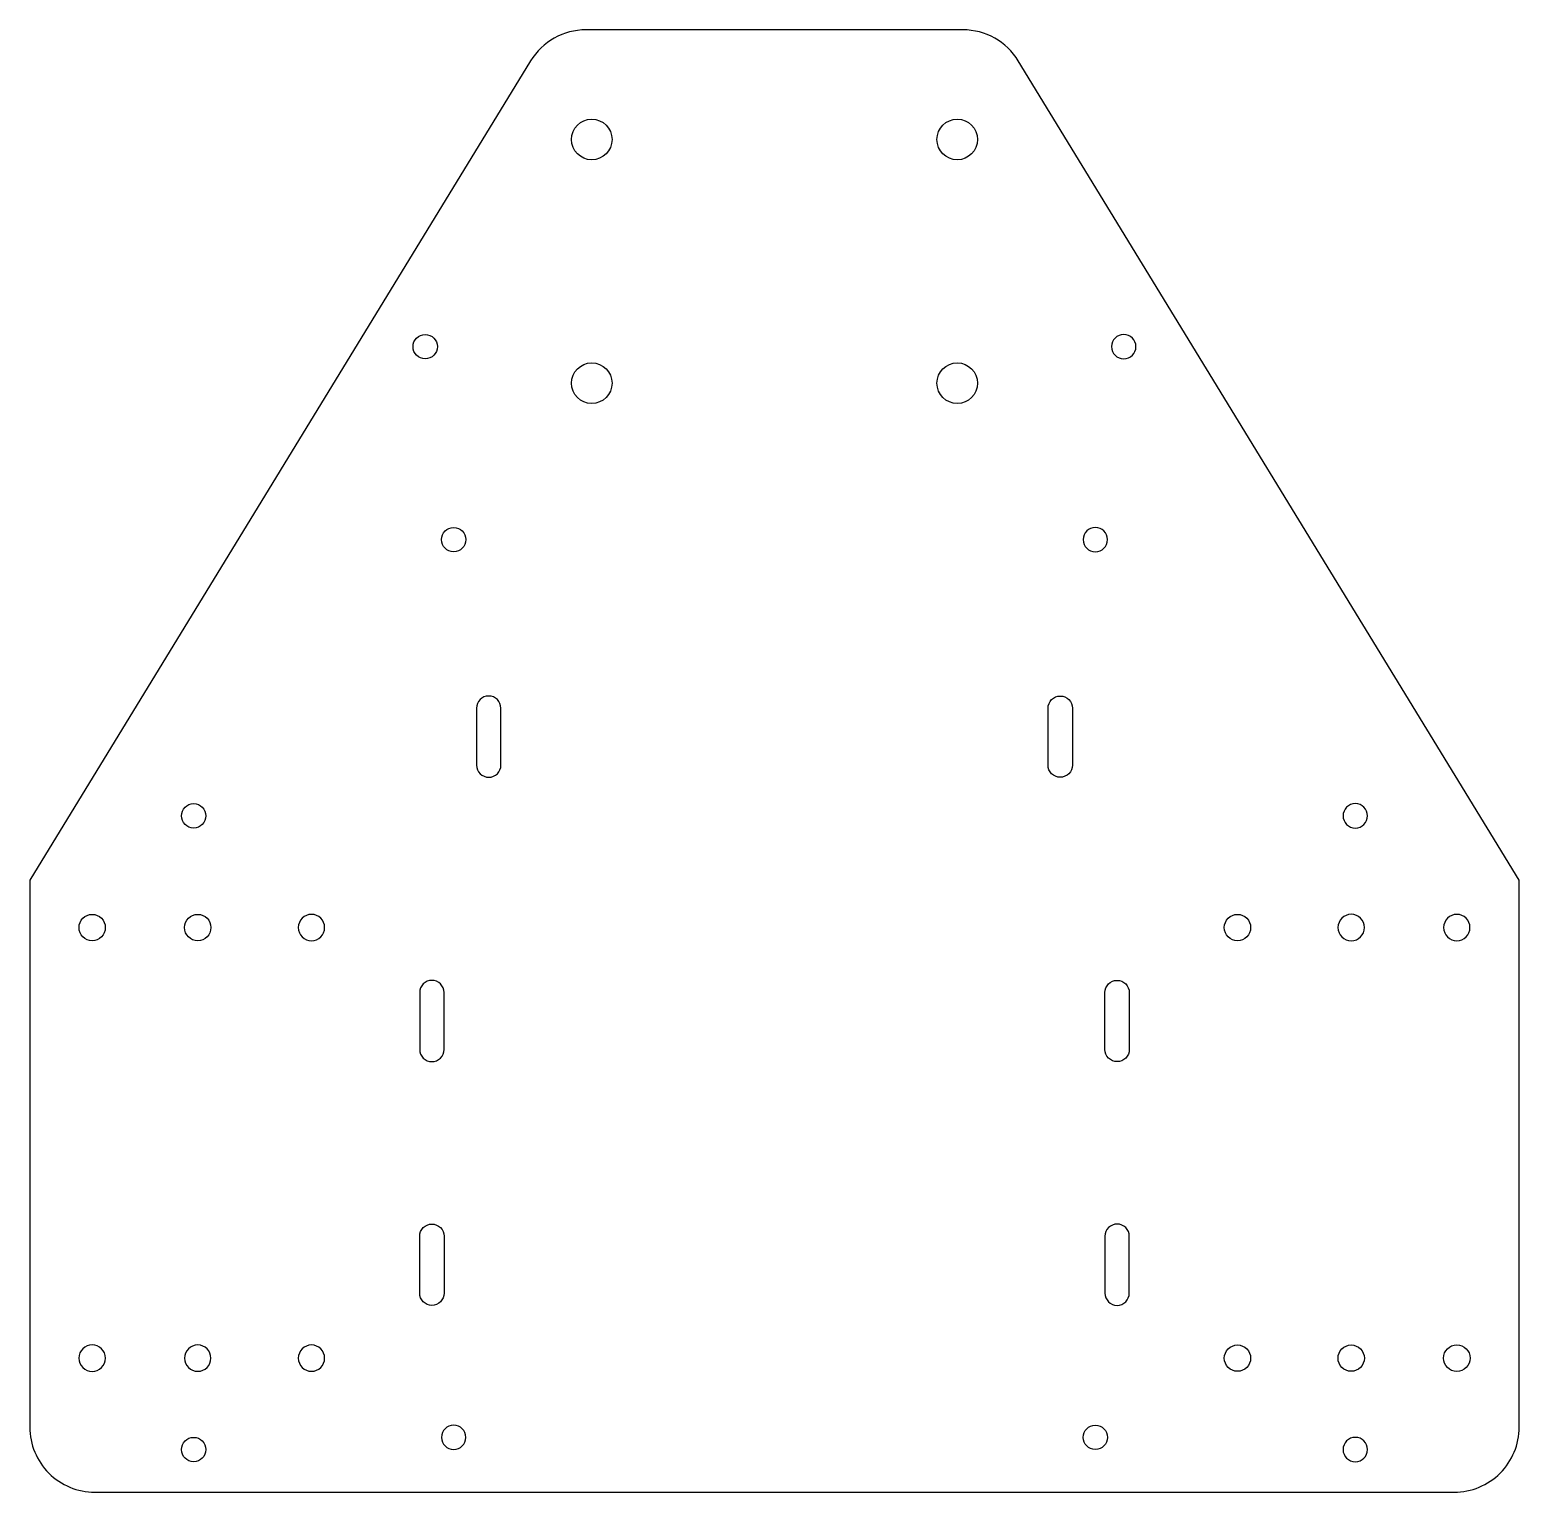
# Model space of a CAD drawing. Extents: x 1090 to 1273, y -66 to 114.
import ezdxf

# ---------------------------------------------------------------- set-up
doc = ezdxf.new("R2010")
doc.units = 0
doc.layers.add('DEFAULT', color=7, linetype='CONTINUOUS')

msp = doc.modelspace()

# ---------------------------------------------------------------- linework, layer by layer
at = {"layer": 'DEFAULT'}
for points in [[(1273.36, -58), (1273.36, 9.35), (1211.7, 110.17, 0.261187), (1204.88, 114), (1158.48, 114, 0.261187), (1151.66, 110.17), (1090, 9.35), (1090, -58, 0.414214), (1098, -66), (1265.36, -66, 0.414214)], [(1146.5, 22, 0.414214), (1148, 23.5), (1148, 30.5, 1), (1145, 30.5), (1145, 23.5, 0.414214)], [(1216.86, 22, -0.414214), (1215.36, 23.5), (1215.36, 30.5, -1), (1218.36, 30.5), (1218.36, 23.5, -0.414214)], [(1139.5, -13, 0.414214), (1141, -11.5), (1141, -4.5, 1), (1138, -4.5), (1138, -11.5, 0.414214)], [(1223.86, -13, -0.414214), (1222.36, -11.5), (1222.36, -4.5, -1), (1225.36, -4.5), (1225.36, -11.5, -0.414214)], [(1139.5, -33, -0.414214), (1141, -34.5), (1141, -41.5, -1), (1138, -41.5), (1138, -34.5, -0.414214)], [(1223.86, -33, 0.414214), (1222.36, -34.5), (1222.36, -41.5, 1), (1225.36, -41.5), (1225.36, -34.5, 0.414214)]]:
    msp.add_lwpolyline(points, format="xyb", close=True, dxfattribs=at)
for centre, radius in [((1159.18, 100.5), 2.5), ((1204.18, 100.5), 2.5), ((1138.68, 75), 1.5), ((1159.18, 70.5), 2.5), ((1204.18, 70.5), 2.5), ((1142.18, 51.25), 1.5), ((1110.18, 17.25), 1.5), ((1097.68, 3.5, -6.5), 1.62), ((1110.68, 3.5, -6.5), 1.62), ((1238.68, 3.5, -6.5), 1.62), ((1238.68, -49.5, -6.5), 1.62), ((1252.68, -49.5, -6.5), 1.62), ((1265.68, -49.5, -6.5), 1.63), ((1221.18, -59.25), 1.5), ((1110.18, -60.75), 1.5)]:
    msp.add_circle(centre, radius, dxfattribs=at)
at = {"layer": 'DEFAULT', "extrusion": (0, 0, -1)}
for centre, radius in [((-1224.68, 75), 1.5), ((-1221.18, 51.25), 1.5), ((-1253.18, 17.25), 1.5), ((-1124.68, 3.5, 6.5), 1.62), ((-1252.68, 3.5, 6.5), 1.63), ((-1265.68, 3.5, 6.5), 1.62), ((-1097.68, -49.5, 6.5), 1.63), ((-1110.68, -49.5, 6.5), 1.62), ((-1124.68, -49.5, 6.5), 1.62), ((-1142.18, -59.25), 1.5), ((-1253.18, -60.75), 1.5)]:
    msp.add_circle(centre, radius, dxfattribs=at)

doc.saveas('drawing.dxf')
